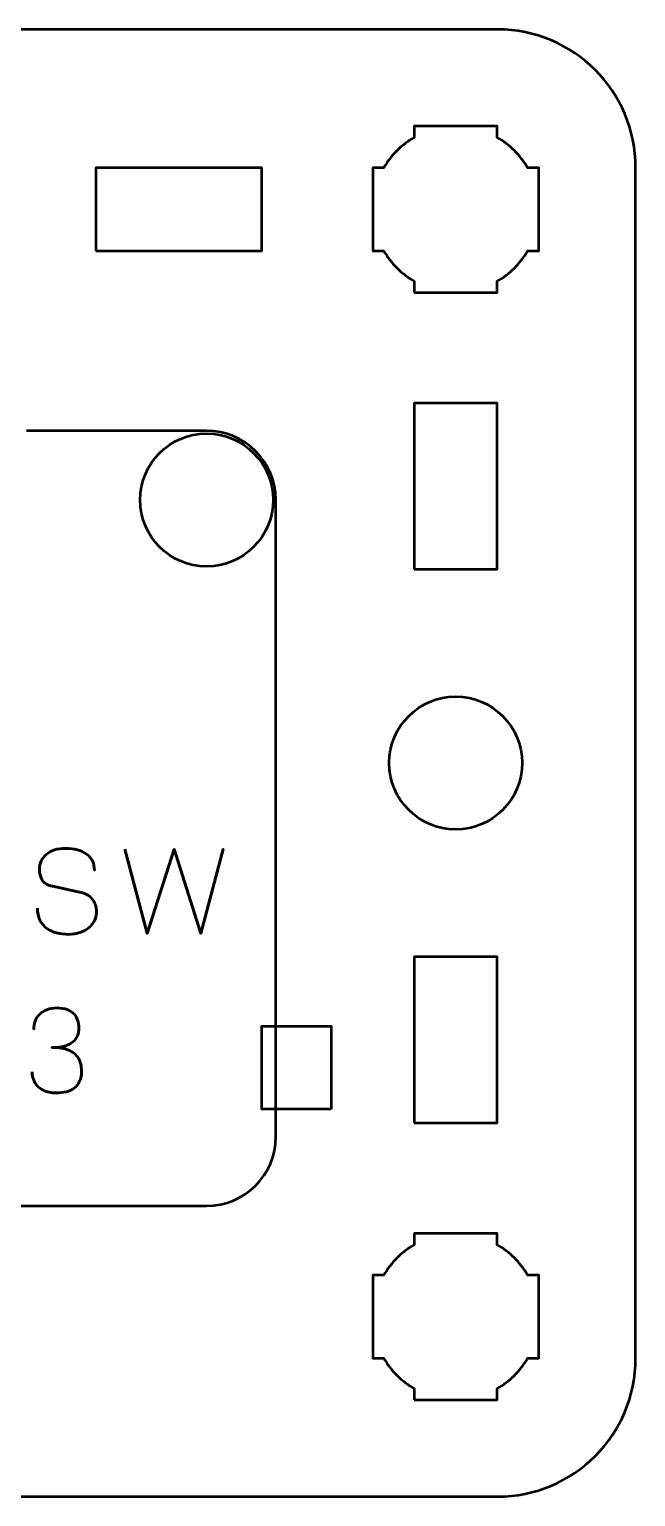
# Model space of a CAD drawing. Header units: centimetres. Extents: x -13.15 to -7.85, y -17.5 to -12.2.
# Drawn here: x -10.04 to -7.85, y -17.5 to -12.2 of the extents above; entities that cross this region are included whole.
import ezdxf

# ---------------------------------------------------------------- set-up
doc = ezdxf.new("R2010")
doc.units = ezdxf.units.CM
doc.header["$MEASUREMENT"] = 0
doc.layers.add('Layer 1', color=7, linetype='Continuous')

msp = doc.modelspace()

# ---------------------------------------------------------------- linework, layer by layer
at = {"layer": 'Layer 1', "lineweight": 53}
msp.add_lwpolyline([(-9.8, -13), (-9.2, -13), (-9.2, -12.7), (-9.8, -12.7), (-9.8, -13)], close=True, dxfattribs=at)
msp.add_ellipse((-8.5, -14.85), major_axis=(0, 0.24), ratio=1, dxfattribs=at)
for points, knots in [([(-8.35, -17.5), (-8.35, -17.5), (-12.65, -17.5), (-12.65, -17.5), (-12.65, -17.5), (-12.92609, -17.5), (-13.15, -17.27609), (-13.15, -17), (-13.15, -17), (-13.15, -17), (-13.15, -12.7), (-13.15, -12.7), (-13.15, -12.7), (-13.15, -12.42391), (-12.92609, -12.2), (-12.65, -12.2), (-12.65, -12.2), (-12.65, -12.2), (-8.35, -12.2), (-8.35, -12.2), (-8.35, -12.2), (-8.07391, -12.2), (-7.85, -12.42391), (-7.85, -12.7), (-7.85, -12.7), (-7.85, -12.7), (-7.85, -17), (-7.85, -17), (-7.85, -17), (-7.85, -17.27609), (-8.07391, -17.5), (-8.35, -17.5)], [0, 0, 0, 0, 0.125, 0.125, 0.125, 0.125, 0.25, 0.25, 0.25, 0.25, 0.375, 0.375, 0.375, 0.375, 0.5, 0.5, 0.5, 0.5, 0.625, 0.625, 0.625, 0.625, 0.75, 0.75, 0.75, 0.75, 0.875, 0.875, 0.875, 0.875, 1, 1, 1, 1]), ([(-8.65, -13.15), (-8.65, -13.15), (-8.65, -13.10985), (-8.65, -13.10985), (-8.65, -13.10985), (-8.69553, -13.0835), (-8.7335, -13.04553), (-8.75985, -13), (-8.75985, -13), (-8.75985, -13), (-8.8, -13), (-8.8, -13), (-8.8, -13), (-8.8, -13), (-8.8, -12.85), (-8.8, -12.85), (-8.8, -12.85), (-8.8, -12.85), (-8.8, -12.7), (-8.8, -12.7), (-8.8, -12.7), (-8.8, -12.7), (-8.75985, -12.7), (-8.75985, -12.7), (-8.75985, -12.7), (-8.7335, -12.65447), (-8.69553, -12.6165), (-8.65, -12.59015), (-8.65, -12.59015), (-8.65, -12.59015), (-8.65, -12.55), (-8.65, -12.55), (-8.65, -12.55), (-8.65, -12.55), (-8.5, -12.55), (-8.5, -12.55), (-8.5, -12.55), (-8.5, -12.55), (-8.35, -12.55), (-8.35, -12.55), (-8.35, -12.55), (-8.35, -12.55), (-8.35, -12.59015), (-8.35, -12.59015), (-8.35, -12.59015), (-8.30447, -12.6165), (-8.2665, -12.65447), (-8.24015, -12.7), (-8.24015, -12.7), (-8.24015, -12.7), (-8.2, -12.7), (-8.2, -12.7), (-8.2, -12.7), (-8.2, -12.7), (-8.2, -12.85), (-8.2, -12.85), (-8.2, -12.85), (-8.2, -12.85), (-8.2, -13), (-8.2, -13), (-8.2, -13), (-8.2, -13), (-8.24015, -13), (-8.24015, -13), (-8.24015, -13), (-8.2665, -13.04553), (-8.30447, -13.0835), (-8.35, -13.10985), (-8.35, -13.10985), (-8.35, -13.10985), (-8.35, -13.15), (-8.35, -13.15), (-8.35, -13.15), (-8.35, -13.15), (-8.5, -13.15), (-8.5, -13.15), (-8.5, -13.15), (-8.5, -13.15), (-8.65, -13.15), (-8.65, -13.15)], [0, 0, 0, 0, 0.05, 0.05, 0.05, 0.05, 0.1, 0.1, 0.1, 0.1, 0.15, 0.15, 0.15, 0.15, 0.2, 0.2, 0.2, 0.2, 0.25, 0.25, 0.25, 0.25, 0.3, 0.3, 0.3, 0.3, 0.35, 0.35, 0.35, 0.35, 0.4, 0.4, 0.4, 0.4, 0.45, 0.45, 0.45, 0.45, 0.5, 0.5, 0.5, 0.5, 0.55, 0.55, 0.55, 0.55, 0.6, 0.6, 0.6, 0.6, 0.65, 0.65, 0.65, 0.65, 0.7, 0.7, 0.7, 0.7, 0.75, 0.75, 0.75, 0.75, 0.8, 0.8, 0.8, 0.8, 0.85, 0.85, 0.85, 0.85, 0.9, 0.9, 0.9, 0.9, 0.95, 0.95, 0.95, 0.95, 1, 1, 1, 1]), ([(-8.65, -14.15), (-8.65, -14.15), (-8.65, -13.55), (-8.65, -13.55), (-8.65, -13.55), (-8.65, -13.55), (-8.35, -13.55), (-8.35, -13.55), (-8.35, -13.55), (-8.35, -13.55), (-8.35, -14.15), (-8.35, -14.15), (-8.35, -14.15), (-8.35, -14.15), (-8.65, -14.15), (-8.65, -14.15)], [0, 0, 0, 0, 0.25, 0.25, 0.25, 0.25, 0.5, 0.5, 0.5, 0.5, 0.75, 0.75, 0.75, 0.75, 1, 1, 1, 1]), ([(-9.16, -13.9), (-9.16, -13.76747), (-9.26747, -13.66), (-9.4, -13.66), (-9.4, -13.66), (-9.53253, -13.66), (-9.64, -13.76747), (-9.64, -13.9), (-9.64, -13.9), (-9.64, -14.03253), (-9.53253, -14.14), (-9.4, -14.14), (-9.4, -14.14), (-9.26747, -14.14), (-9.16, -14.03253), (-9.16, -13.9)], [0, 0, 0, 0, 0.25, 0.25, 0.25, 0.25, 0.5, 0.5, 0.5, 0.5, 0.75, 0.75, 0.75, 0.75, 1, 1, 1, 1]), ([(-8.65, -16.15), (-8.65, -16.15), (-8.65, -15.55), (-8.65, -15.55), (-8.65, -15.55), (-8.65, -15.55), (-8.35, -15.55), (-8.35, -15.55), (-8.35, -15.55), (-8.35, -15.55), (-8.35, -16.15), (-8.35, -16.15), (-8.35, -16.15), (-8.35, -16.15), (-8.65, -16.15), (-8.65, -16.15)], [0, 0, 0, 0, 0.25, 0.25, 0.25, 0.25, 0.5, 0.5, 0.5, 0.5, 0.75, 0.75, 0.75, 0.75, 1, 1, 1, 1]), ([(-8.65, -17.15), (-8.65, -17.15), (-8.65, -17.10985), (-8.65, -17.10985), (-8.65, -17.10985), (-8.69553, -17.0835), (-8.7335, -17.04553), (-8.75985, -17), (-8.75985, -17), (-8.75985, -17), (-8.8, -17), (-8.8, -17), (-8.8, -17), (-8.8, -17), (-8.8, -16.85), (-8.8, -16.85), (-8.8, -16.85), (-8.8, -16.85), (-8.8, -16.7), (-8.8, -16.7), (-8.8, -16.7), (-8.8, -16.7), (-8.75985, -16.7), (-8.75985, -16.7), (-8.75985, -16.7), (-8.7335, -16.65447), (-8.69553, -16.6165), (-8.65, -16.59015), (-8.65, -16.59015), (-8.65, -16.59015), (-8.65, -16.55), (-8.65, -16.55), (-8.65, -16.55), (-8.65, -16.55), (-8.5, -16.55), (-8.5, -16.55), (-8.5, -16.55), (-8.5, -16.55), (-8.35, -16.55), (-8.35, -16.55), (-8.35, -16.55), (-8.35, -16.55), (-8.35, -16.59015), (-8.35, -16.59015), (-8.35, -16.59015), (-8.30447, -16.6165), (-8.2665, -16.65447), (-8.24015, -16.7), (-8.24015, -16.7), (-8.24015, -16.7), (-8.2, -16.7), (-8.2, -16.7), (-8.2, -16.7), (-8.2, -16.7), (-8.2, -16.85), (-8.2, -16.85), (-8.2, -16.85), (-8.2, -16.85), (-8.2, -17), (-8.2, -17), (-8.2, -17), (-8.2, -17), (-8.24015, -17), (-8.24015, -17), (-8.24015, -17), (-8.2665, -17.04553), (-8.30447, -17.0835), (-8.35, -17.10985), (-8.35, -17.10985), (-8.35, -17.10985), (-8.35, -17.15), (-8.35, -17.15), (-8.35, -17.15), (-8.35, -17.15), (-8.5, -17.15), (-8.5, -17.15), (-8.5, -17.15), (-8.5, -17.15), (-8.65, -17.15), (-8.65, -17.15)], [0, 0, 0, 0, 0.05, 0.05, 0.05, 0.05, 0.1, 0.1, 0.1, 0.1, 0.15, 0.15, 0.15, 0.15, 0.2, 0.2, 0.2, 0.2, 0.25, 0.25, 0.25, 0.25, 0.3, 0.3, 0.3, 0.3, 0.35, 0.35, 0.35, 0.35, 0.4, 0.4, 0.4, 0.4, 0.45, 0.45, 0.45, 0.45, 0.5, 0.5, 0.5, 0.5, 0.55, 0.55, 0.55, 0.55, 0.6, 0.6, 0.6, 0.6, 0.65, 0.65, 0.65, 0.65, 0.7, 0.7, 0.7, 0.7, 0.75, 0.75, 0.75, 0.75, 0.8, 0.8, 0.8, 0.8, 0.85, 0.85, 0.85, 0.85, 0.9, 0.9, 0.9, 0.9, 0.95, 0.95, 0.95, 0.95, 1, 1, 1, 1])]:
    msp.add_open_spline(points, degree=3, knots=knots, dxfattribs=at)
at = {"layer": 'Layer 1', "color": 5, "lineweight": 53}
for points, knots in [([(-10.5, -16.45), (-10.5, -16.45), (-9.4, -16.45), (-9.4, -16.45), (-9.4, -16.45), (-9.26195, -16.45), (-9.15, -16.33805), (-9.15, -16.2), (-9.15, -16.2), (-9.15, -16.2), (-9.15, -13.9), (-9.15, -13.9), (-9.15, -13.9), (-9.15, -13.76195), (-9.26195, -13.65), (-9.4, -13.65), (-9.4, -13.65), (-9.4, -13.65), (-10.05, -13.64998), (-10.05, -13.64998)], [0, 0, 0, 0, 0.2, 0.2, 0.2, 0.2, 0.4, 0.4, 0.4, 0.4, 0.6, 0.6, 0.6, 0.6, 0.8, 0.8, 0.8, 0.8, 1, 1, 1, 1]), ([(-10.01107, -15.37413), (-10.01093, -15.391), (-10.00797, -15.40546), (-10.00204, -15.41753), (-10.00204, -15.41753), (-9.99618, -15.42952), (-9.988, -15.43933), (-9.9777, -15.44695), (-9.9777, -15.44695), (-9.96733, -15.4545), (-9.9554, -15.46007), (-9.94193, -15.46367), (-9.94193, -15.46367), (-9.92852, -15.4672), (-9.91413, -15.46896), (-9.89889, -15.46896), (-9.89889, -15.46896), (-9.88351, -15.46889), (-9.86968, -15.46663), (-9.85733, -15.46233), (-9.85733, -15.46233), (-9.84505, -15.45802), (-9.83454, -15.45224), (-9.82572, -15.44497), (-9.82572, -15.44497), (-9.81697, -15.4377), (-9.8102, -15.42959), (-9.8054, -15.42056), (-9.8054, -15.42056), (-9.8006, -15.41153), (-9.79806, -15.40229), (-9.79771, -15.39276), (-9.79771, -15.39276), (-9.79729, -15.38027), (-9.79912, -15.36884), (-9.80314, -15.35854), (-9.80314, -15.35854), (-9.80717, -15.34824), (-9.81338, -15.33963), (-9.82177, -15.33258), (-9.82177, -15.33258), (-9.8301, -15.32552), (-9.84061, -15.32058), (-9.85317, -15.31783), (-9.85317, -15.31783), (-9.85317, -15.31783), (-9.95688, -15.29539), (-9.95688, -15.29539), (-9.95688, -15.29539), (-9.96662, -15.29335), (-9.97502, -15.28989), (-9.98193, -15.28509), (-9.98193, -15.28509), (-9.98885, -15.28023), (-9.99421, -15.27352), (-9.99788, -15.26491), (-9.99788, -15.26491), (-10.00155, -15.25638), (-10.00345, -15.24551), (-10.00345, -15.23232), (-10.00345, -15.23232), (-10.00345, -15.2223), (-10.0014, -15.21285), (-9.99724, -15.20396), (-9.99724, -15.20396), (-9.99315, -15.19507), (-9.98708, -15.18723), (-9.97911, -15.18032), (-9.97911, -15.18032), (-9.97114, -15.17348), (-9.96126, -15.16811), (-9.94955, -15.16423), (-9.94955, -15.16423), (-9.93776, -15.16028), (-9.92429, -15.15831), (-9.90905, -15.15824), (-9.90905, -15.15824), (-9.89374, -15.15824), (-9.8797, -15.16), (-9.86686, -15.16353), (-9.86686, -15.16353), (-9.85409, -15.16706), (-9.84301, -15.17214), (-9.8337, -15.17891), (-9.8337, -15.17891), (-9.82438, -15.18568), (-9.81719, -15.19401), (-9.81225, -15.20374), (-9.81225, -15.20374), (-9.80731, -15.21355), (-9.80498, -15.22477), (-9.80533, -15.2374), (-9.80533, -15.2374), (-9.80498, -15.22477), (-9.80731, -15.21355), (-9.81225, -15.20374), (-9.81225, -15.20374), (-9.81719, -15.19401), (-9.82438, -15.18568), (-9.8337, -15.17891), (-9.8337, -15.17891), (-9.84301, -15.17214), (-9.85409, -15.16706), (-9.86686, -15.16353), (-9.86686, -15.16353), (-9.8797, -15.16), (-9.89374, -15.15824), (-9.90905, -15.15824), (-9.90905, -15.15824), (-9.92429, -15.15831), (-9.93776, -15.16028), (-9.94955, -15.16423), (-9.94955, -15.16423), (-9.96126, -15.16811), (-9.97114, -15.17348), (-9.97911, -15.18032), (-9.97911, -15.18032), (-9.98708, -15.18723), (-9.99315, -15.19507), (-9.99724, -15.20396), (-9.99724, -15.20396), (-10.0014, -15.21285), (-10.00345, -15.2223), (-10.00345, -15.23232), (-10.00345, -15.23232), (-10.00345, -15.24551), (-10.00162, -15.25638), (-9.99809, -15.26484), (-9.99809, -15.26484), (-9.99449, -15.27338), (-9.9892, -15.28001), (-9.98228, -15.28488), (-9.98228, -15.28488), (-9.97537, -15.28968), (-9.9669, -15.29321), (-9.95688, -15.29539), (-9.95688, -15.29539), (-9.95688, -15.29539), (-9.85317, -15.31783), (-9.85317, -15.31783), (-9.85317, -15.31783), (-9.84033, -15.32058), (-9.82974, -15.32552), (-9.82142, -15.33258), (-9.82142, -15.33258), (-9.81302, -15.33963), (-9.80688, -15.34824), (-9.80293, -15.35854), (-9.80293, -15.35854), (-9.79905, -15.36884), (-9.79729, -15.38027), (-9.79771, -15.39276), (-9.79771, -15.39276), (-9.79806, -15.40229), (-9.8006, -15.41153), (-9.8054, -15.42056), (-9.8054, -15.42056), (-9.8102, -15.42959), (-9.81697, -15.4377), (-9.82572, -15.44497), (-9.82572, -15.44497), (-9.83454, -15.45224), (-9.84505, -15.45802), (-9.85733, -15.46233), (-9.85733, -15.46233), (-9.86968, -15.46663), (-9.88351, -15.46889), (-9.89889, -15.46896), (-9.89889, -15.46896), (-9.91413, -15.46896), (-9.92852, -15.4672), (-9.94193, -15.46367), (-9.94193, -15.46367), (-9.9554, -15.46007), (-9.96733, -15.4545), (-9.9777, -15.44695), (-9.9777, -15.44695), (-9.988, -15.43933), (-9.99618, -15.42952), (-10.00204, -15.41753), (-10.00204, -15.41753), (-10.00797, -15.40546), (-10.01093, -15.391), (-10.01107, -15.37413)], [0, 0, 0, 0, 0.0217391, 0.0217391, 0.0217391, 0.0217391, 0.0434783, 0.0434783, 0.0434783, 0.0434783, 0.0652174, 0.0652174, 0.0652174, 0.0652174, 0.0869565, 0.0869565, 0.0869565, 0.0869565, 0.1086957, 0.1086957, 0.1086957, 0.1086957, 0.1304348, 0.1304348, 0.1304348, 0.1304348, 0.1521739, 0.1521739, 0.1521739, 0.1521739, 0.173913, 0.173913, 0.173913, 0.173913, 0.1956522, 0.1956522, 0.1956522, 0.1956522, 0.2173913, 0.2173913, 0.2173913, 0.2173913, 0.2391304, 0.2391304, 0.2391304, 0.2391304, 0.2608696, 0.2608696, 0.2608696, 0.2608696, 0.2826087, 0.2826087, 0.2826087, 0.2826087, 0.3043478, 0.3043478, 0.3043478, 0.3043478, 0.326087, 0.326087, 0.326087, 0.326087, 0.3478261, 0.3478261, 0.3478261, 0.3478261, 0.3695652, 0.3695652, 0.3695652, 0.3695652, 0.3913043, 0.3913043, 0.3913043, 0.3913043, 0.4130435, 0.4130435, 0.4130435, 0.4130435, 0.4347826, 0.4347826, 0.4347826, 0.4347826, 0.4565217, 0.4565217, 0.4565217, 0.4565217, 0.4782609, 0.4782609, 0.4782609, 0.4782609, 0.5, 0.5, 0.5, 0.5, 0.5217391, 0.5217391, 0.5217391, 0.5217391, 0.5434783, 0.5434783, 0.5434783, 0.5434783, 0.5652174, 0.5652174, 0.5652174, 0.5652174, 0.5869565, 0.5869565, 0.5869565, 0.5869565, 0.6086957, 0.6086957, 0.6086957, 0.6086957, 0.6304348, 0.6304348, 0.6304348, 0.6304348, 0.6521739, 0.6521739, 0.6521739, 0.6521739, 0.673913, 0.673913, 0.673913, 0.673913, 0.6956522, 0.6956522, 0.6956522, 0.6956522, 0.7173913, 0.7173913, 0.7173913, 0.7173913, 0.7391304, 0.7391304, 0.7391304, 0.7391304, 0.7608696, 0.7608696, 0.7608696, 0.7608696, 0.7826087, 0.7826087, 0.7826087, 0.7826087, 0.8043478, 0.8043478, 0.8043478, 0.8043478, 0.826087, 0.826087, 0.826087, 0.826087, 0.8478261, 0.8478261, 0.8478261, 0.8478261, 0.8695652, 0.8695652, 0.8695652, 0.8695652, 0.8913043, 0.8913043, 0.8913043, 0.8913043, 0.9130435, 0.9130435, 0.9130435, 0.9130435, 0.9347826, 0.9347826, 0.9347826, 0.9347826, 0.9565217, 0.9565217, 0.9565217, 0.9565217, 0.9782609, 0.9782609, 0.9782609, 0.9782609, 1, 1, 1, 1]), ([(-9.69484, -15.1612), (-9.69484, -15.1612), (-9.61441, -15.46642), (-9.61441, -15.46642), (-9.61441, -15.46642), (-9.61441, -15.46642), (-9.51747, -15.1612), (-9.51747, -15.1612), (-9.51747, -15.1612), (-9.51747, -15.1612), (-9.42052, -15.46642), (-9.42052, -15.46642), (-9.42052, -15.46642), (-9.42052, -15.46642), (-9.34009, -15.1612), (-9.34009, -15.1612), (-9.34009, -15.1612), (-9.34009, -15.1612), (-9.42052, -15.46642), (-9.42052, -15.46642), (-9.42052, -15.46642), (-9.42052, -15.46642), (-9.51747, -15.1612), (-9.51747, -15.1612), (-9.51747, -15.1612), (-9.51747, -15.1612), (-9.61441, -15.46642), (-9.61441, -15.46642), (-9.61441, -15.46642), (-9.61441, -15.46642), (-9.69484, -15.1612), (-9.69484, -15.1612)], [0, 0, 0, 0, 0.125, 0.125, 0.125, 0.125, 0.25, 0.25, 0.25, 0.25, 0.375, 0.375, 0.375, 0.375, 0.5, 0.5, 0.5, 0.5, 0.625, 0.625, 0.625, 0.625, 0.75, 0.75, 0.75, 0.75, 0.875, 0.875, 0.875, 0.875, 1, 1, 1, 1]), ([(-10.03054, -15.96511), (-10.03047, -15.98035), (-10.02694, -15.99361), (-10.01996, -16.00511), (-10.01996, -16.00511), (-10.01297, -16.01654), (-10.00302, -16.0255), (-9.99004, -16.03192), (-9.99004, -16.03192), (-9.97706, -16.03834), (-9.96147, -16.04159), (-9.94333, -16.04173), (-9.94333, -16.04173), (-9.92972, -16.04173), (-9.91737, -16.04032), (-9.90615, -16.03736), (-9.90615, -16.03736), (-9.895, -16.03439), (-9.88541, -16.02981), (-9.87729, -16.02353), (-9.87729, -16.02353), (-9.86918, -16.01725), (-9.86297, -16.00913), (-9.85853, -15.99926), (-9.85853, -15.99926), (-9.85415, -15.98931), (-9.85197, -15.97738), (-9.8519, -15.96341), (-9.8519, -15.96341), (-9.85182, -15.94479), (-9.85563, -15.92905), (-9.86318, -15.91628), (-9.86318, -15.91628), (-9.87073, -15.90351), (-9.88245, -15.89392), (-9.89818, -15.88736), (-9.89818, -15.88736), (-9.91391, -15.88079), (-9.93409, -15.87748), (-9.95857, -15.87748), (-9.95857, -15.87748), (-9.9403, -15.87755), (-9.92499, -15.87586), (-9.9125, -15.8724), (-9.9125, -15.8724), (-9.90008, -15.86894), (-9.89014, -15.86407), (-9.88266, -15.85772), (-9.88266, -15.85772), (-9.87518, -15.85144), (-9.86975, -15.84396), (-9.8665, -15.83536), (-9.8665, -15.83536), (-9.86318, -15.82682), (-9.86156, -15.81744), (-9.86163, -15.80721), (-9.86163, -15.80721), (-9.86156, -15.79697), (-9.86297, -15.78752), (-9.86579, -15.77877), (-9.86579, -15.77877), (-9.86855, -15.77002), (-9.87306, -15.76233), (-9.8792, -15.75577), (-9.8792, -15.75577), (-9.88534, -15.74921), (-9.89345, -15.74406), (-9.9034, -15.74039), (-9.9034, -15.74039), (-9.91342, -15.73672), (-9.92563, -15.73489), (-9.93995, -15.73482), (-9.93995, -15.73482), (-9.9542, -15.73489), (-9.96669, -15.737), (-9.97727, -15.7411), (-9.97727, -15.7411), (-9.98793, -15.74519), (-9.99667, -15.75076), (-10.00373, -15.75789), (-10.00373, -15.75789), (-10.01071, -15.76501), (-10.01594, -15.77313), (-10.01939, -15.7823), (-10.01939, -15.7823), (-10.02292, -15.79147), (-10.02461, -15.80121), (-10.02461, -15.81144), (-10.02461, -15.81144), (-10.02461, -15.80121), (-10.02292, -15.79147), (-10.01939, -15.7823), (-10.01939, -15.7823), (-10.01594, -15.77313), (-10.01071, -15.76501), (-10.00373, -15.75789), (-10.00373, -15.75789), (-9.99667, -15.75076), (-9.98793, -15.74519), (-9.97727, -15.7411), (-9.97727, -15.7411), (-9.96669, -15.737), (-9.9542, -15.73489), (-9.93995, -15.73482), (-9.93995, -15.73482), (-9.92563, -15.73489), (-9.91342, -15.73672), (-9.9034, -15.74039), (-9.9034, -15.74039), (-9.89345, -15.74406), (-9.88534, -15.74921), (-9.8792, -15.75577), (-9.8792, -15.75577), (-9.87306, -15.76233), (-9.86855, -15.77002), (-9.86579, -15.77877), (-9.86579, -15.77877), (-9.86297, -15.78752), (-9.86156, -15.79697), (-9.86163, -15.80721), (-9.86163, -15.80721), (-9.86156, -15.81744), (-9.86318, -15.82682), (-9.8665, -15.83536), (-9.8665, -15.83536), (-9.86975, -15.84396), (-9.87518, -15.85144), (-9.88266, -15.85772), (-9.88266, -15.85772), (-9.89014, -15.86407), (-9.90008, -15.86894), (-9.9125, -15.8724), (-9.9125, -15.8724), (-9.92499, -15.87586), (-9.9403, -15.87755), (-9.95857, -15.87748), (-9.95857, -15.87748), (-9.93409, -15.87748), (-9.91391, -15.88079), (-9.89818, -15.88736), (-9.89818, -15.88736), (-9.88245, -15.89392), (-9.87073, -15.90351), (-9.86318, -15.91628), (-9.86318, -15.91628), (-9.85563, -15.92905), (-9.85182, -15.94479), (-9.8519, -15.96341), (-9.8519, -15.96341), (-9.85197, -15.97738), (-9.85415, -15.98931), (-9.85853, -15.99926), (-9.85853, -15.99926), (-9.86297, -16.00913), (-9.86918, -16.01725), (-9.87729, -16.02353), (-9.87729, -16.02353), (-9.88541, -16.02981), (-9.895, -16.03439), (-9.90615, -16.03736), (-9.90615, -16.03736), (-9.91737, -16.04032), (-9.92972, -16.04173), (-9.94333, -16.04173), (-9.94333, -16.04173), (-9.96147, -16.04159), (-9.97706, -16.03834), (-9.99004, -16.03192), (-9.99004, -16.03192), (-10.00302, -16.0255), (-10.01297, -16.01654), (-10.01996, -16.00511), (-10.01996, -16.00511), (-10.02694, -15.99361), (-10.03047, -15.98035), (-10.03054, -15.96511)], [0, 0, 0, 0, 0.0227273, 0.0227273, 0.0227273, 0.0227273, 0.0454545, 0.0454545, 0.0454545, 0.0454545, 0.0681818, 0.0681818, 0.0681818, 0.0681818, 0.0909091, 0.0909091, 0.0909091, 0.0909091, 0.1136364, 0.1136364, 0.1136364, 0.1136364, 0.1363636, 0.1363636, 0.1363636, 0.1363636, 0.1590909, 0.1590909, 0.1590909, 0.1590909, 0.1818182, 0.1818182, 0.1818182, 0.1818182, 0.2045455, 0.2045455, 0.2045455, 0.2045455, 0.2272727, 0.2272727, 0.2272727, 0.2272727, 0.25, 0.25, 0.25, 0.25, 0.2727273, 0.2727273, 0.2727273, 0.2727273, 0.2954545, 0.2954545, 0.2954545, 0.2954545, 0.3181818, 0.3181818, 0.3181818, 0.3181818, 0.3409091, 0.3409091, 0.3409091, 0.3409091, 0.3636364, 0.3636364, 0.3636364, 0.3636364, 0.3863636, 0.3863636, 0.3863636, 0.3863636, 0.4090909, 0.4090909, 0.4090909, 0.4090909, 0.4318182, 0.4318182, 0.4318182, 0.4318182, 0.4545455, 0.4545455, 0.4545455, 0.4545455, 0.4772727, 0.4772727, 0.4772727, 0.4772727, 0.5, 0.5, 0.5, 0.5, 0.5227273, 0.5227273, 0.5227273, 0.5227273, 0.5454545, 0.5454545, 0.5454545, 0.5454545, 0.5681818, 0.5681818, 0.5681818, 0.5681818, 0.5909091, 0.5909091, 0.5909091, 0.5909091, 0.6136364, 0.6136364, 0.6136364, 0.6136364, 0.6363636, 0.6363636, 0.6363636, 0.6363636, 0.6590909, 0.6590909, 0.6590909, 0.6590909, 0.6818182, 0.6818182, 0.6818182, 0.6818182, 0.7045455, 0.7045455, 0.7045455, 0.7045455, 0.7272727, 0.7272727, 0.7272727, 0.7272727, 0.75, 0.75, 0.75, 0.75, 0.7727273, 0.7727273, 0.7727273, 0.7727273, 0.7954545, 0.7954545, 0.7954545, 0.7954545, 0.8181818, 0.8181818, 0.8181818, 0.8181818, 0.8409091, 0.8409091, 0.8409091, 0.8409091, 0.8636364, 0.8636364, 0.8636364, 0.8636364, 0.8863636, 0.8863636, 0.8863636, 0.8863636, 0.9090909, 0.9090909, 0.9090909, 0.9090909, 0.9318182, 0.9318182, 0.9318182, 0.9318182, 0.9545455, 0.9545455, 0.9545455, 0.9545455, 0.9772727, 0.9772727, 0.9772727, 0.9772727, 1, 1, 1, 1]), ([(-8.95, -16.1), (-8.95, -16.1), (-8.95, -15.8), (-8.95, -15.8), (-8.95, -15.8), (-8.95, -15.8), (-9.2, -15.8), (-9.2, -15.8), (-9.2, -15.8), (-9.2, -15.8), (-9.2, -16.1), (-9.2, -16.1), (-9.2, -16.1), (-9.2, -16.1), (-8.95, -16.1), (-8.95, -16.1)], [0, 0, 0, 0, 0.25, 0.25, 0.25, 0.25, 0.5, 0.5, 0.5, 0.5, 0.75, 0.75, 0.75, 0.75, 1, 1, 1, 1])]:
    msp.add_open_spline(points, degree=3, knots=knots, dxfattribs=at)

doc.saveas('drawing.dxf')
